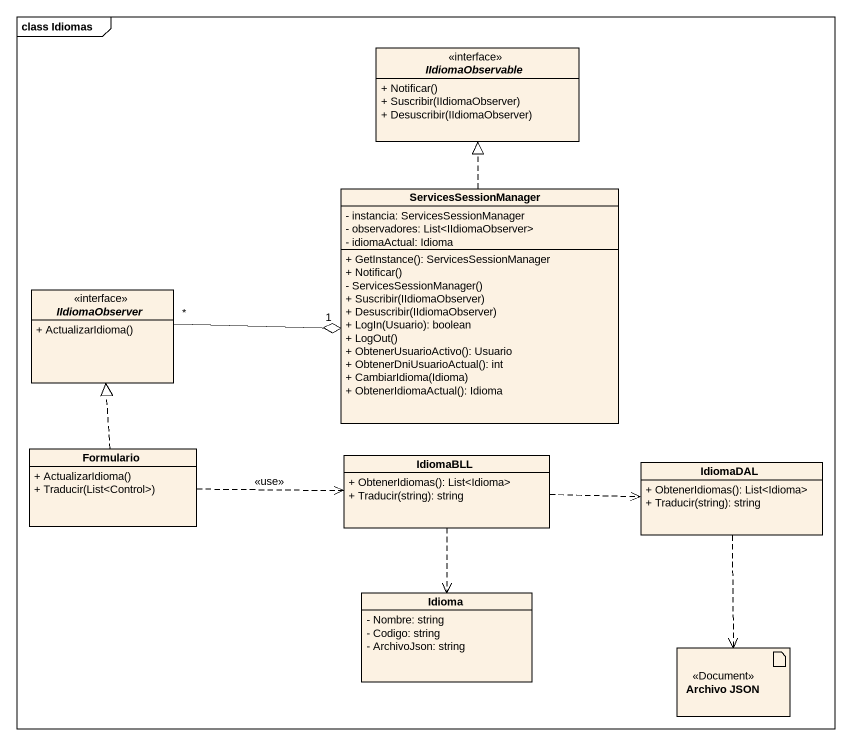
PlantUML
@startuml
mainframe class Idiomas
allowmixing
hide circle
hide empty members
skinparam classAttributeIconSize 0
interface IIdiomaObservable {
  + Notificar()
  + Suscribir(IIdiomaObserver)
  + Desuscribir(IIdiomaObserver)
}
class ServicesSessionManager {
  - instancia: ServicesSessionManager
  - observadores: List<IIdiomaObserver>
  - idiomaActual: Idioma
  + GetInstance(): ServicesSessionManager
  + Notificar()
  - ServicesSessionManager()
  + Suscribir(IIdiomaObserver)
  + Desuscribir(IIdiomaObserver)
  + LogIn(Usuario): boolean
  + LogOut()
  + ObtenerUsuarioActivo(): Usuario
  + ObtenerDniUsuarioActual(): int
  + CambiarIdioma(Idioma)
  + ObtenerIdiomaActual(): Idioma
}
interface IIdiomaObserver {
  + ActualizarIdioma()
}
class Formulario {
  + ActualizarIdioma()
  + Traducir(List<Control>)
}
class IdiomaBLL {
  + ObtenerIdiomas(): List<Idioma>
  + Traducir(string): string
}
class IdiomaDAL {
  + ObtenerIdiomas(): List<Idioma>
  + Traducir(string): string
}
class Idioma {
  - Nombre: string
  - Codigo: string
  - ArchivoJson: string
}
artifact "Archivo JSON" as Archivo_JSON <<Document>>
ServicesSessionManager .up.|> IIdiomaObservable
IIdiomaObserver "*" -right-o "1" ServicesSessionManager
Formulario .up.|> IIdiomaObserver
Formulario .right.> IdiomaBLL : <<use>>
IdiomaBLL .right.> IdiomaDAL
IdiomaBLL ..> Idioma
IdiomaDAL ..> Archivo_JSON
@enduml
